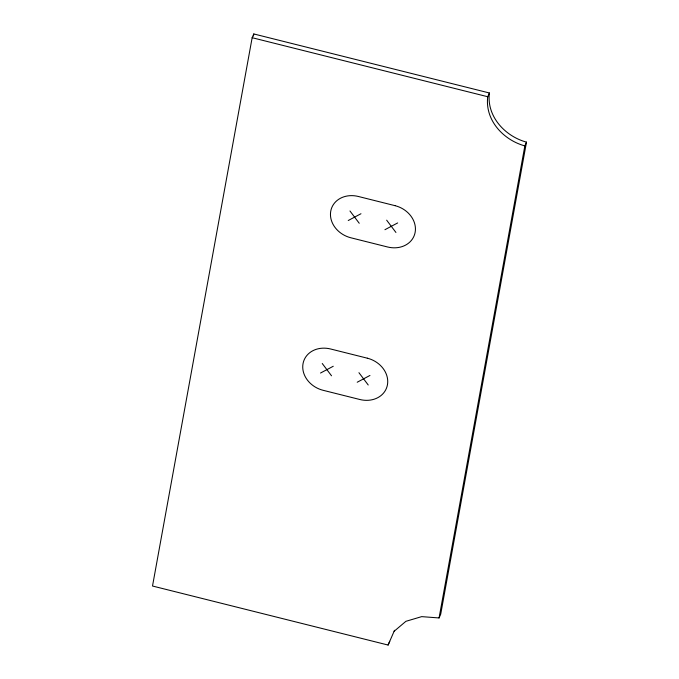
<?xml version="1.0" encoding="UTF-8"?>
<svg xmlns="http://www.w3.org/2000/svg" width="679" height="679" viewBox="0 0 679 679"><rect width="100%" height="100%" fill="white"/><g stroke="black" fill="none" stroke-linecap="round" stroke-linejoin="round"><path stroke-width="1.02" d="M394.109 631.3L405.898 621.319L421.684 616.634L439.067 617.949L440.705 614.198L526.488 142.14C504.964 136.267 486.427 116.33 489.389 92.981L253.793 33.95L252.155 37.71L152.512 586.019L388.099 645.05L394.541 630.29M253.411 36.038L253.793 33.95M439.067 617.949L524.85 145.9L526.488 142.14M524.85 145.9C503.326 140.018 484.789 120.09 487.743 96.732L489.389 92.981M388.099 645.05L389.738 641.29M348.234 220.514L360.973 213.741M384.925 229.706L397.665 222.933M320.513 373.034L333.253 366.261M357.213 382.235L369.953 375.453M252.155 37.71L487.743 96.732M386.657 220.174L395.933 232.464M349.965 210.982L359.242 223.272M358.945 372.695L368.222 384.993M322.245 363.503L331.522 375.793M395.051 205.669L358.359 196.477A24.724 20.828 23.6 0 0 330.749 211.152A24.724 20.828 23.6 0 0 350.848 237.777L387.548 246.978A24.724 20.828 23.6 0 0 415.149 232.294A24.724 20.828 23.6 0 0 395.051 205.669M367.331 358.189L330.639 348.998A24.724 20.828 23.6 0 0 303.029 363.672A24.724 20.828 23.6 0 0 323.128 390.306L359.828 399.498A24.724 20.828 23.6 0 0 387.437 384.823A24.724 20.828 23.6 0 0 367.331 358.189"/></g></svg>
